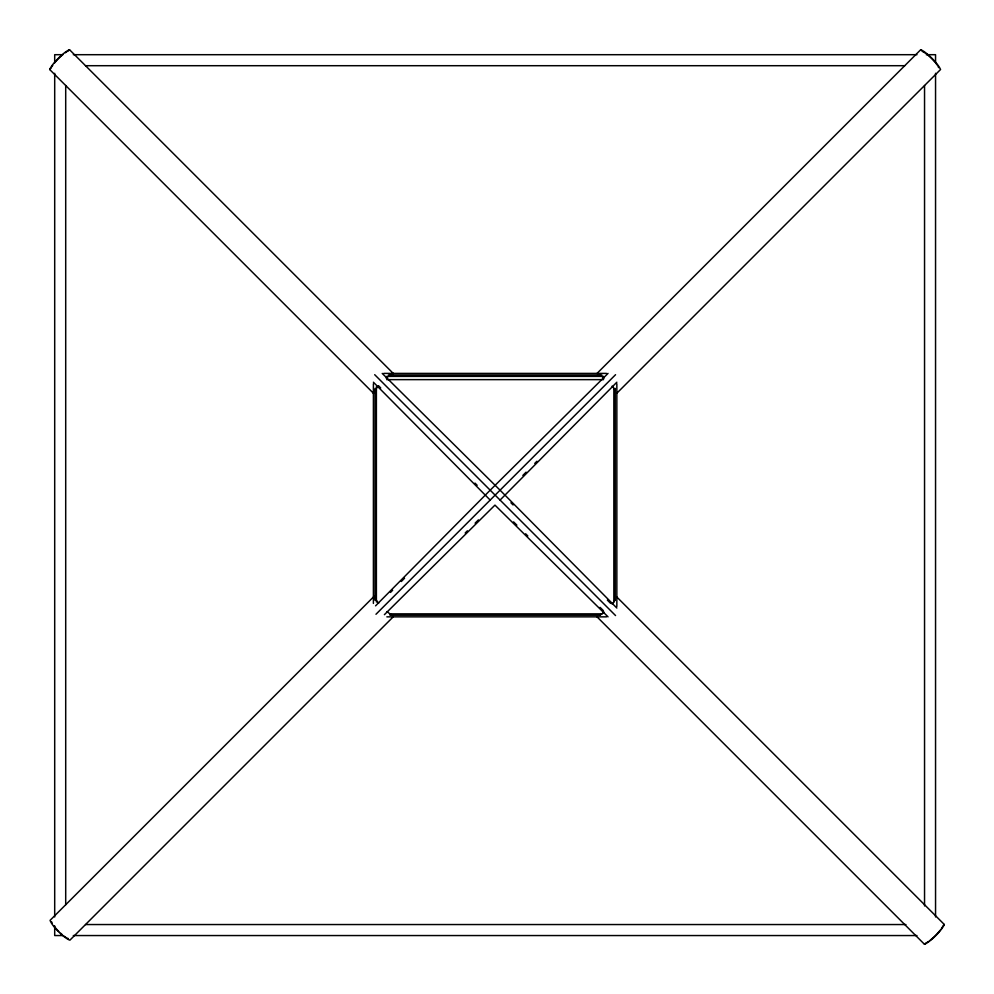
<?xml version="1.0" encoding="UTF-8"?>
<svg xmlns="http://www.w3.org/2000/svg" width="994" height="994" viewBox="0 0 994 994"><rect width="100%" height="100%" fill="white"/><g stroke="black" fill="none" stroke-linecap="round" stroke-linejoin="round"><path stroke-width="1.49" d="M375.57 605.843L490.179 490.179L608.042 373.396M390.48 592.436L392.642 590.25M401.315 581.502L404.558 578.222M522.844 475.443L526.099 472.162M534.76 463.415L536.934 461.228M500.069 500.069L616.852 382.205M376.366 390.244L373.396 393.214L49.7 69.518L51.154 68.064M68.064 51.154L69.518 49.7L393.214 373.396L390.244 376.366M374.204 596.214L50.098 920.332A14.922 3.168 45 0 0 58.534 931.713A14.922 3.168 45 0 0 69.915 940.15L393.214 616.852M616.852 393.214L940.548 69.518A15.556 3.305 45 0 0 931.962 58.286A15.556 3.305 45 0 0 920.73 49.7L597.034 373.396A15.556 3.305 45 0 1 604.079 378.13M375.981 614.267L615.559 374.688M597.034 616.852L924.482 944.3L925.774 943.008M943.008 925.774L944.3 924.482L616.852 597.034M465.192 532.995L467.404 530.808M475.12 523.167L478.425 519.887M384.392 614.677L494.962 505.114L608.042 616.852M62.945 54.695L54.695 54.695L54.695 62.945M73.307 54.695L916.953 54.695M926.246 54.695L935.553 54.695L935.553 62.945M85.521 65.703L904.726 65.703M383.759 373.396L606.489 373.396M388.393 375.024L601.855 375.024M386.691 376.391L603.557 376.391M386.691 379.633L603.557 379.633M389.785 613.857L602.004 613.857M389.946 615.224L600.301 615.224M386.852 616.852L606.489 616.852M85.521 924.544L905.932 924.544M62.945 935.553L54.695 935.553L54.695 925.923M73.307 935.553L916.953 935.553M513.575 521.887L516.868 525.143M525.627 533.79L527.814 535.952M600.078 607.359L603.37 610.614M382.205 373.396L500.069 490.179L616.852 608.042M920.73 49.7L922.618 51.589A12.823 2.721 45 0 1 925.178 53.055M374.688 374.688L615.559 615.559M510.928 502.778L513.09 504.964M607.359 600.09L610.602 603.37M378.565 385.784L380.727 387.971M474.983 483.096L477.157 485.283M373.396 382.205L490.179 500.069M935.553 73.295L935.553 916.953M924.544 85.521L924.544 905.932M616.852 383.759L616.852 606.489M615.224 388.393L615.224 600.301M613.857 388.244L613.857 602.004M376.391 386.691L376.391 602.004M375.024 388.393L375.024 600.301M373.396 383.759L373.396 603.395M65.703 85.521L65.703 904.726M54.695 73.295L54.695 916.953M373.396 393.214A15.556 3.305 -45 0 1 378.13 386.169M386.169 378.13A15.556 3.305 -45 0 1 393.214 373.396M612.118 386.169A15.556 3.305 45 0 1 615.124 390.095M392.68 615.51A14.922 3.168 45 0 1 387.001 611.596M378.652 603.246A14.922 3.168 45 0 1 374.738 597.568M68.313 938.56A12.574 2.671 45 0 1 67.182 938.1M65.778 937.292A12.574 2.671 45 0 1 64.175 936.186M62.423 934.795A12.574 2.671 45 0 1 60.597 933.204M58.783 931.465A12.574 2.671 45 0 1 54.074 926.085M52.148 923.066A12.574 2.671 45 0 1 51.688 921.935M944.3 924.482A15.556 3.305 -45 0 1 935.714 935.714A15.556 3.305 -45 0 1 924.482 944.3M615.124 600.152A15.556 3.305 -45 0 1 612.118 604.079M604.079 612.118A15.556 3.305 -45 0 1 600.152 615.124M942.349 927.054A13.841 2.945 -45 0 1 941.405 928.533M940.212 930.173A13.841 2.945 -45 0 1 930.173 940.212M928.533 941.405A13.841 2.945 -45 0 1 927.054 942.349M49.7 69.518A15.556 3.305 -45 0 1 58.286 58.286A15.556 3.305 -45 0 1 69.518 49.7M51.8 66.809A13.581 2.883 -45 0 1 52.732 65.355M55.291 62.038A13.581 2.883 -45 0 1 62.038 55.291M65.355 52.732A13.581 2.883 -45 0 1 66.809 51.8M926.706 54.173A12.823 2.721 45 0 1 934.758 61.914M936.075 63.541A12.823 2.721 45 0 1 937.193 65.07M938.063 66.449A12.823 2.721 45 0 1 938.659 67.629"/></g></svg>
